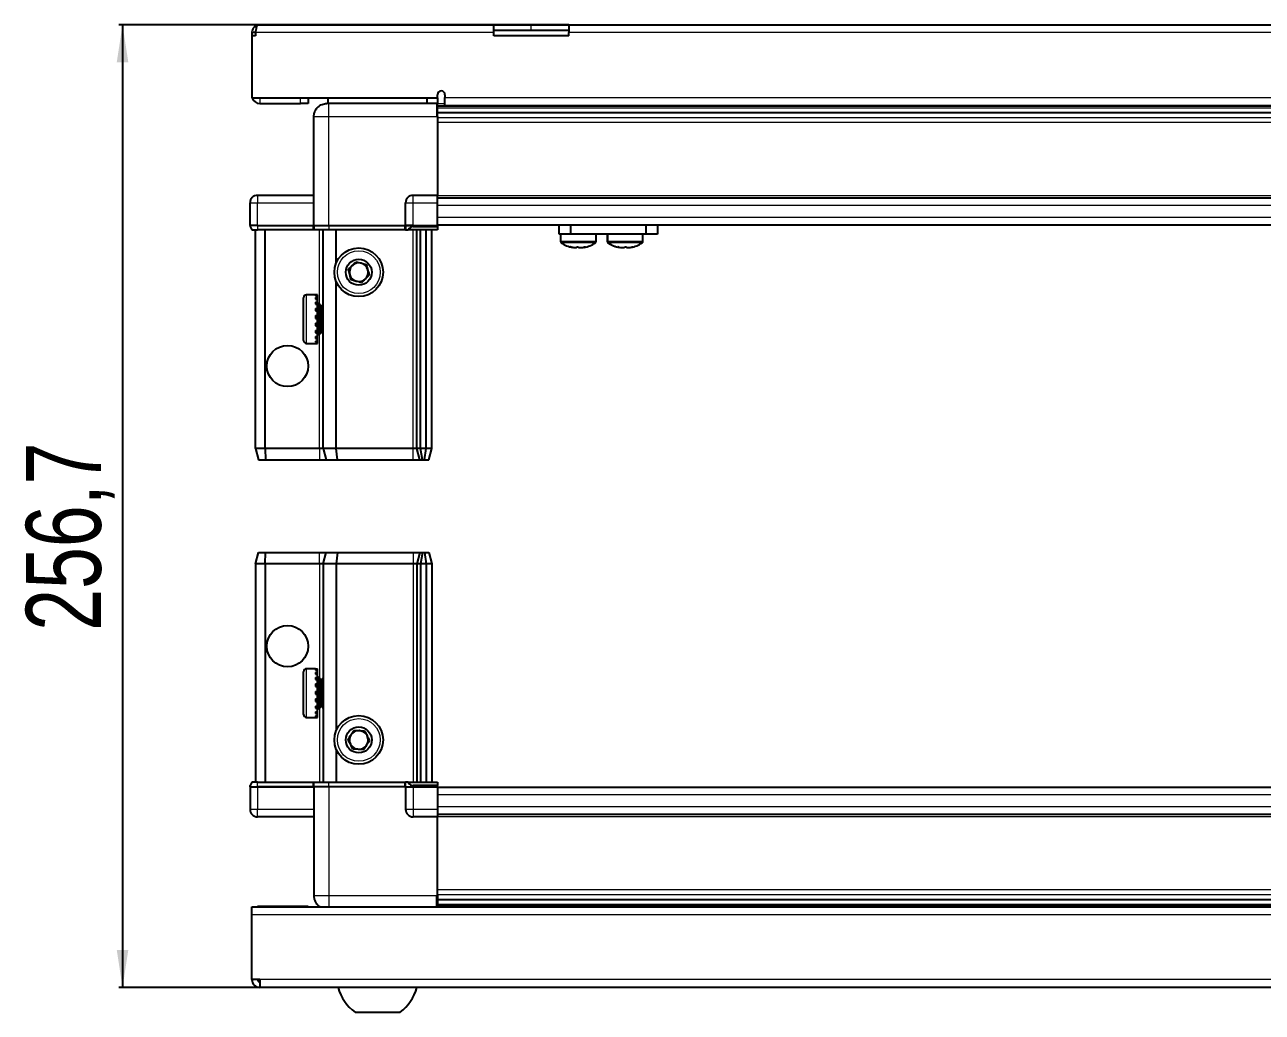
# Model space of a CAD drawing. Header units: millimetres. Extents: x 899 to 2758, y 934 to 1804.
# Drawn here: x 963.4 to 1293.4, y 933.8 to 1197.1 of the extents above; entities that cross this region are included whole.
import ezdxf

# ---------------------------------------------------------------- set-up
doc = ezdxf.new("R2010")
doc.units = ezdxf.units.MM
doc.layers.add('FORMAT', color=7, linetype='Continuous')
doc.styles.add('SLDTEXTSTYLE0', font='TXT', dxfattribs={"width": 0.75})
doc.dimstyles.new('SLDDIMSTYLE0', dxfattribs={"dimtxt": 20, "dimasz": 10, "dimexe": 0, "dimexo": 0.0625, "dimgap": 5, "dimtad": 2, "dimdec": 1, "dimrnd": 1e-09, "dimzin": 12, "dimdsep": 46, "dimtxsty": 'SLDTEXTSTYLE0', "dimsah": 1, "dimcen": 0.09, "dimadec": 0, "dimazin": 3, "dimtfac": 1, "dimtofl": 0, "dimtmove": 0, "dimatfit": 3, "dimfxl": 0, "dimfrac": 2, "dimtolj": 1, "dimtzin": 12, "dimarcsym": 0})

# ---------------------------------------------------------------- blocks, each defined once
blk = doc.blocks.new('_D_8')
at = {"layer": 'FORMAT'}
for p, q in [((1108.46, 1197.15), (988.47, 1197.15)), ((989.47, 1197.15), (989.47, 940.45)), ((1026.06, 940.45), (988.47, 940.45))]:
    blk.add_line(p, q, dxfattribs=at)
for points in [[(989.47, 1197.15), (987.93, 1187.15), (991.01, 1187.15)], [(989.47, 940.45), (991.01, 950.45), (987.93, 950.45)]]:
    blk.add_solid(points, dxfattribs=at)
at = {"layer": 'FORMAT', "insert": (963.69, 1035.55), "char_height": 20, "attachment_point": 1, "rotation": 90, "style": 'SLDTEXTSTYLE0'}
blk.add_mtext('256,7', dxfattribs=at)

msp = doc.modelspace()

# ---------------------------------------------------------------- linework, layer by layer
at = {"color": 7, "linetype": 'Continuous', "lineweight": 25}
for p, q in [((1024.97, 1195.05), (1023.97, 1195.05)), ((1023.97, 1195.05), (1023.97, 1194.15)), ((1024.97, 1195.05), (1024.97, 1194.15)), ((1025.57, 1197.15), (1088.47, 1197.15)), ((1088.47, 1195.05), (1088.47, 1197.15)), ((1088.47, 1197.15), (1098.47, 1197.15)), ((1098.47, 1195.65), (1088.47, 1195.65)), ((1088.47, 1194.15), (1088.47, 1195.05)), ((1098.47, 1197.15), (1108.47, 1197.15)), ((1108.47, 1195.65), (1098.47, 1195.65)), ((1108.47, 1197.15), (1538.47, 1197.15)), ((1108.47, 1197.15), (1108.47, 1195.05)), ((1108.47, 1194.15), (1108.47, 1195.05)), ((1024.97, 1194.15), (1023.97, 1194.15)), ((1023.97, 1194.15), (1023.97, 1177.65)), ((1108.47, 1194.15), (1088.47, 1194.15)), ((1073.47, 1177.65), (1073.47, 1178.5)), ((1075.47, 1178.5), (1075.47, 1177.75)), ((1023.97, 1177.65), (1073.47, 1177.65)), ((1026.07, 1176.15), (1036.97, 1176.15)), ((1038.97, 1176.15), (1036.97, 1176.15)), ((1038.97, 1177.65), (1038.97, 1176.15)), ((1044.22, 1177.65), (1044.22, 1176.15)), ((1073.47, 1176.15), (1044.47, 1176.15)), ((1070.72, 1176.15), (1070.72, 1177.65)), ((1073.32, 1176.15), (1073.32, 1172.65)), ((1073.47, 1177.65), (1073.47, 1176.15)), ((1073.47, 1175.5), (1097.35, 1175.5)), ((1075.47, 1175.65), (1075.47, 1177.75)), ((1075.47, 1175.65), (1571.47, 1175.65)), ((1091.97, 1175.65), (1091.97, 1175.5)), ((1092.13, 1175.65), (1092.13, 1175.5)), ((1092.34, 1175.65), (1092.34, 1175.5)), ((1092.89, 1175.65), (1092.89, 1175.5)), ((1093.3, 1175.65), (1093.3, 1175.5)), ((1094.19, 1175.65), (1094.19, 1175.5)), ((1094.78, 1175.65), (1094.78, 1175.5)), ((1095.92, 1175.65), (1095.92, 1175.5)), ((1096.61, 1175.65), (1096.61, 1175.5)), ((1097.35, 1175.5), (1097.89, 1175.5)), ((1097.89, 1175.65), (1097.89, 1175.5)), ((1097.89, 1175.5), (1098.62, 1175.5)), ((1097.89, 1175.5), (1097.89, 1175.5)), ((1098.08, 1175.65), (1098.08, 1175.5)), ((1098.58, 1175.65), (1098.58, 1175.5)), ((1098.62, 1175.5), (1098.63, 1175.5)), ((1098.63, 1175.65), (1098.63, 1175.5)), ((1098.63, 1175.5), (1099.59, 1175.5)), ((1099.59, 1175.5), (1547.35, 1175.5)), ((1099.92, 1175.65), (1099.92, 1175.5)), ((1099.93, 1175.65), (1099.93, 1175.5)), ((1100.63, 1175.65), (1100.63, 1175.5)), ((1101.8, 1175.65), (1101.8, 1175.5)), ((1102.42, 1175.65), (1102.42, 1175.5)), ((1103.37, 1175.65), (1103.37, 1175.5)), ((1103.82, 1175.65), (1103.82, 1175.5)), ((1104.45, 1175.65), (1104.45, 1175.5)), ((1104.7, 1175.65), (1104.7, 1175.5)), ((1104.94, 1175.65), (1104.94, 1175.5)), ((1104.97, 1175.65), (1104.97, 1175.5)), ((1040.47, 1143.65), (1040.47, 1172.65)), ((1573.47, 1173.7), (1073.47, 1173.7)), ((1573.47, 1173.67), (1073.47, 1173.67)), ((1073.47, 1172.65), (1073.47, 1151.65)), ((1023.47, 1143.65), (1023.47, 1149.65)), ((1040.47, 1151.65), (1025.47, 1151.65)), ((1064.97, 1143.65), (1064.97, 1149.65)), ((1073.47, 1151.65), (1066.97, 1151.65)), ((1073.47, 1149.65), (1073.47, 1151.65)), ((1073.47, 1151), (1573.47, 1151)), ((1073.47, 1143.65), (1073.47, 1149.65)), ((1023.47, 1143.65), (1023.47, 1143.31)), ((1023.47, 1143.65), (1023.47, 1143.65)), ((1023.47, 1143.65), (1023.47, 1143.31)), ((1025.47, 1143.65), (1023.47, 1143.65)), ((1023.47, 1143.31), (1023.97, 1142.45)), ((1023.47, 1143.31), (1023.97, 1142.45)), ((1023.97, 1142.45), (1025.47, 1142.45)), ((1024.97, 1084.15), (1024.97, 1142.45)), ((1025.47, 1143.65), (1040.27, 1143.65)), ((1040.27, 1142.45), (1025.47, 1142.45)), ((1027.47, 1084.15), (1027.47, 1142.45)), ((1040.27, 1143.65), (1040.47, 1143.65)), ((1040.47, 1142.45), (1040.27, 1142.45)), ((1040.47, 1143.65), (1040.47, 1142.45)), ((1040.47, 1143.65), (1044.47, 1143.65)), ((1044.47, 1142.45), (1040.47, 1142.45)), ((1042.97, 1084.15), (1042.97, 1142.45)), ((1044.47, 1143.65), (1064.77, 1143.65)), ((1064.77, 1142.45), (1044.47, 1142.45)), ((1046.47, 1133.65), (1046.47, 1142.45)), ((1064.77, 1143.65), (1064.97, 1143.65)), ((1064.97, 1142.45), (1064.77, 1142.45)), ((1064.97, 1143.65), (1064.97, 1142.45)), ((1066.97, 1143.65), (1064.97, 1143.65)), ((1064.97, 1143.65), (1066.97, 1143.65)), ((1064.97, 1142.45), (1065.65, 1142.45)), ((1073.47, 1142.45), (1065.65, 1142.45)), ((1066.97, 1143.65), (1073.47, 1143.65)), ((1066.97, 1143.31), (1073.47, 1143.31)), ((1067.97, 1084.15), (1067.97, 1142.45)), ((1068.97, 1084.15), (1068.97, 1142.45)), ((1070.47, 1084.15), (1070.47, 1142.45)), ((1071.97, 1084.15), (1071.97, 1142.45)), ((1073.47, 1143.8), (1573.47, 1143.8)), ((1073.47, 1143.65), (1073.47, 1143.31)), ((1073.47, 1143.31), (1073.47, 1142.45)), ((1105.92, 1141.3), (1105.92, 1143.8)), ((1108.92, 1143.8), (1108.92, 1141.3)), ((1129.12, 1141.3), (1129.12, 1143.8)), ((1132.12, 1143.8), (1132.12, 1141.3)), ((1108.92, 1141.3), (1105.92, 1141.3)), ((1106.27, 1141.3), (1106.27, 1139.39)), ((1129.12, 1141.3), (1108.92, 1141.3)), ((1115.77, 1139.39), (1115.77, 1141.3)), ((1118.72, 1141.3), (1118.72, 1139.39)), ((1118.77, 1141.3), (1118.77, 1139.39)), ((1128.27, 1139.39), (1128.27, 1141.3)), ((1132.12, 1141.3), (1129.12, 1141.3)), ((1046.47, 1084.15), (1046.47, 1128.65)), ((1037.77, 1112.95), (1037.77, 1124.35)), ((1041.47, 1125.15), (1038.57, 1125.15)), ((1040.97, 1125.05), (1041.47, 1125.05)), ((1040.97, 1125.05), (1040.97, 1124.89)), ((1040.97, 1124.89), (1041.47, 1124.89)), ((1040.97, 1124.4), (1041.47, 1124.4)), ((1040.97, 1124.4), (1040.97, 1124.02)), ((1040.97, 1124.02), (1041.47, 1124.02)), ((1040.97, 1123.18), (1041.47, 1123.18)), ((1040.97, 1123.18), (1040.97, 1122.62)), ((1040.97, 1122.62), (1041.47, 1122.62)), ((1041.47, 1125.05), (1041.47, 1125.15)), ((1041.47, 1124.89), (1041.47, 1125.05)), ((1041.47, 1124.4), (1041.47, 1124.89)), ((1041.47, 1124.02), (1041.47, 1124.4)), ((1041.47, 1123.18), (1041.47, 1124.02)), ((1041.47, 1122.62), (1041.47, 1123.18)), ((1041.57, 1123.05), (1041.47, 1123.05)), ((1041.47, 1121.52), (1041.47, 1122.62)), ((1041.57, 1121.53), (1041.57, 1123.05)), ((1042.45, 1121.96), (1041.97, 1122.65)), ((1041.97, 1114.65), (1041.97, 1122.65)), ((1042.94, 1122.65), (1042.45, 1121.96)), ((1042.97, 1122.65), (1042.94, 1122.65)), ((1042.94, 1114.65), (1042.94, 1122.65)), ((1040.97, 1121.52), (1041.47, 1121.52)), ((1040.97, 1121.52), (1040.97, 1120.84)), ((1040.97, 1120.84), (1041.47, 1120.84)), ((1040.97, 1119.58), (1041.47, 1119.58)), ((1040.97, 1119.58), (1040.97, 1118.84)), ((1040.97, 1119.28), (1041.47, 1119.28)), ((1040.97, 1118.84), (1041.47, 1118.84)), ((1041.47, 1120.84), (1041.47, 1121.52)), ((1041.47, 1119.58), (1041.47, 1120.84)), ((1041.47, 1119.28), (1041.47, 1119.58)), ((1041.47, 1117.55), (1041.47, 1118.84)), ((1041.57, 1114.25), (1041.57, 1121.53)), ((1042.45, 1115.34), (1042.45, 1121.96)), ((1040.97, 1117.55), (1041.47, 1117.55)), ((1040.97, 1117.55), (1040.97, 1116.83)), ((1040.97, 1117.41), (1041.47, 1117.41)), ((1040.97, 1116.83), (1041.47, 1116.83)), ((1040.97, 1115.62), (1041.47, 1115.62)), ((1040.97, 1115.62), (1040.97, 1114.99)), ((1041.47, 1116.83), (1041.47, 1117.41)), ((1041.47, 1115.62), (1041.47, 1116.83)), ((1041.47, 1114.99), (1041.47, 1115.62)), ((1040.97, 1114.99), (1041.47, 1114.99)), ((1040.97, 1113.99), (1041.47, 1113.99)), ((1040.97, 1113.99), (1040.97, 1113.51)), ((1040.97, 1113.51), (1041.47, 1113.51)), ((1040.97, 1112.82), (1041.47, 1112.82)), ((1040.97, 1112.82), (1040.97, 1112.53)), ((1040.97, 1112.53), (1041.47, 1112.53)), ((1041.47, 1113.99), (1041.47, 1114.99)), ((1041.47, 1114.25), (1041.57, 1114.25)), ((1041.47, 1113.51), (1041.47, 1113.99)), ((1041.47, 1112.82), (1041.47, 1113.51)), ((1041.47, 1112.53), (1041.47, 1112.82)), ((1041.47, 1112.21), (1041.47, 1112.53)), ((1041.97, 1114.65), (1042.45, 1115.34)), ((1042.45, 1115.34), (1042.94, 1114.65)), ((1042.94, 1114.65), (1042.97, 1114.65)), ((1038.57, 1112.15), (1041.47, 1112.15)), ((1040.97, 1112.21), (1041.47, 1112.21)), ((1040.97, 1112.21), (1040.97, 1112.15)), ((1040.97, 1112.15), (1041.47, 1112.15)), ((1041.47, 1112.15), (1041.47, 1112.21)), ((1041.47, 1112.15), (1041.47, 1112.15)), ((1027.47, 1084.15), (1024.97, 1084.15)), ((1024.97, 1084.15), (1025.77, 1081.15)), ((1041.97, 1084.15), (1027.47, 1084.15)), ((1027.47, 1084.15), (1027.63, 1081.15)), ((1042.97, 1084.15), (1041.97, 1084.15)), ((1046.47, 1084.15), (1042.97, 1084.15)), ((1042.97, 1084.15), (1043.77, 1081.15)), ((1066.97, 1084.15), (1046.47, 1084.15)), ((1046.8, 1081.15), (1046.47, 1084.15)), ((1067.97, 1084.15), (1066.97, 1084.15)), ((1068.97, 1084.15), (1067.97, 1084.15)), ((1068.77, 1081.15), (1067.97, 1084.15)), ((1070.47, 1084.15), (1068.97, 1084.15)), ((1069.51, 1081.15), (1068.97, 1084.15)), ((1070.02, 1081.15), (1070.47, 1084.15)), ((1071.97, 1084.15), (1070.47, 1084.15)), ((1071.17, 1081.15), (1071.97, 1084.15)), ((1025.77, 1081.15), (1027.63, 1081.15)), ((1027.63, 1081.15), (1041.97, 1081.15)), ((1041.97, 1081.15), (1043.77, 1081.15)), ((1043.77, 1081.15), (1046.8, 1081.15)), ((1046.8, 1081.15), (1066.97, 1081.15)), ((1066.97, 1081.15), (1068.77, 1081.15)), ((1068.77, 1081.15), (1069.51, 1081.15)), ((1069.51, 1081.15), (1070.02, 1081.15)), ((1070.02, 1081.15), (1071.17, 1081.15)), ((1024.97, 1053.45), (1025.77, 1056.45)), ((1025.77, 1056.45), (1027.63, 1056.45)), ((1027.47, 1053.45), (1027.63, 1056.45)), ((1027.63, 1056.45), (1041.97, 1056.45)), ((1041.97, 1056.45), (1043.77, 1056.45)), ((1042.97, 1053.45), (1043.77, 1056.45)), ((1043.77, 1056.45), (1046.8, 1056.45)), ((1046.8, 1056.45), (1046.47, 1053.45)), ((1046.8, 1056.45), (1066.97, 1056.45)), ((1066.97, 1056.45), (1068.77, 1056.45)), ((1068.77, 1056.45), (1067.97, 1053.45)), ((1068.77, 1056.45), (1069.51, 1056.45)), ((1069.51, 1056.45), (1068.97, 1053.45)), ((1069.51, 1056.45), (1070.02, 1056.45)), ((1070.02, 1056.45), (1071.17, 1056.45)), ((1070.02, 1056.45), (1070.47, 1053.45)), ((1071.17, 1056.45), (1071.97, 1053.45)), ((1027.47, 1053.45), (1024.97, 1053.45)), ((1024.97, 1053.45), (1024.97, 995.15)), ((1041.97, 1053.45), (1027.47, 1053.45)), ((1027.47, 1053.45), (1027.47, 995.15)), ((1042.97, 1053.45), (1041.97, 1053.45)), ((1046.47, 1053.45), (1042.97, 1053.45)), ((1042.97, 1053.45), (1042.97, 995.15)), ((1066.97, 1053.45), (1046.47, 1053.45)), ((1046.47, 1053.45), (1046.47, 1008.95)), ((1067.97, 1053.45), (1066.97, 1053.45)), ((1067.97, 1053.45), (1067.97, 995.15)), ((1068.97, 1053.45), (1067.97, 1053.45)), ((1070.47, 1053.45), (1068.97, 1053.45)), ((1068.97, 1053.45), (1068.97, 995.15)), ((1071.97, 1053.45), (1070.47, 1053.45)), ((1070.47, 1053.45), (1070.47, 995.15)), ((1071.97, 1053.45), (1071.97, 995.15)), ((1037.77, 1013.25), (1037.77, 1024.65)), ((1040.97, 1025.45), (1038.57, 1025.45)), ((1040.97, 1025.45), (1040.97, 1025.44)), ((1040.97, 1025.44), (1041.47, 1025.44)), ((1040.97, 1025.25), (1041.47, 1025.25)), ((1040.97, 1025.25), (1040.97, 1025.03)), ((1040.97, 1025.03), (1041.47, 1025.03)), ((1040.97, 1024.46), (1041.47, 1024.46)), ((1040.97, 1024.46), (1040.97, 1024.03)), ((1040.97, 1024.03), (1041.47, 1024.03)), ((1041.47, 1025.25), (1041.47, 1025.44)), ((1041.47, 1025.03), (1041.47, 1025.25)), ((1041.47, 1024.46), (1041.47, 1025.03)), ((1041.47, 1024.03), (1041.47, 1024.46)), ((1041.47, 1023.12), (1041.47, 1024.03)), ((1041.57, 1023.35), (1041.47, 1023.35)), ((1041.57, 1014.55), (1041.57, 1023.35)), ((1040.97, 1023.12), (1041.47, 1023.12)), ((1040.97, 1023.12), (1040.97, 1022.53)), ((1040.97, 1022.53), (1041.47, 1022.53)), ((1040.97, 1021.38), (1041.47, 1021.38)), ((1040.97, 1021.38), (1040.97, 1020.68)), ((1040.97, 1020.68), (1041.47, 1020.68)), ((1041.47, 1022.53), (1041.47, 1023.12)), ((1041.47, 1021.38), (1041.47, 1022.53)), ((1041.47, 1020.68), (1041.47, 1021.38)), ((1041.47, 1019.4), (1041.47, 1020.68)), ((1042.45, 1022.26), (1041.97, 1022.95)), ((1041.97, 1014.95), (1041.97, 1022.95)), ((1042.94, 1022.95), (1042.45, 1022.26)), ((1042.45, 1015.64), (1042.45, 1022.26)), ((1042.97, 1022.95), (1042.94, 1022.95)), ((1042.94, 1014.95), (1042.94, 1022.95)), ((1040.97, 1019.4), (1041.47, 1019.4)), ((1040.97, 1019.4), (1040.97, 1018.66)), ((1040.97, 1019.25), (1041.47, 1019.25)), ((1040.97, 1018.75), (1041.47, 1018.75)), ((1040.97, 1018.66), (1041.47, 1018.66)), ((1040.97, 1017.37), (1041.47, 1017.37)), ((1040.97, 1017.37), (1040.97, 1016.67)), ((1040.97, 1016.67), (1041.47, 1016.67)), ((1041.47, 1019.25), (1041.47, 1019.4)), ((1041.47, 1018.66), (1041.47, 1018.75)), ((1041.47, 1017.37), (1041.47, 1018.66)), ((1041.47, 1016.67), (1041.47, 1017.37)), ((1041.47, 1015.5), (1041.47, 1016.67)), ((1040.97, 1015.5), (1041.47, 1015.5)), ((1040.97, 1015.5), (1040.97, 1014.9)), ((1040.97, 1014.9), (1041.47, 1014.9)), ((1040.97, 1013.97), (1041.47, 1013.97)), ((1040.97, 1013.97), (1040.97, 1013.52)), ((1040.97, 1013.52), (1041.47, 1013.52)), ((1041.47, 1014.9), (1041.47, 1015.5)), ((1041.47, 1013.97), (1041.47, 1014.9)), ((1041.47, 1014.55), (1041.57, 1014.55)), ((1041.47, 1013.52), (1041.47, 1013.97)), ((1041.47, 1012.92), (1041.47, 1013.52)), ((1041.97, 1014.95), (1042.45, 1015.64)), ((1042.45, 1015.64), (1042.94, 1014.95)), ((1042.94, 1014.95), (1042.97, 1014.95)), ((1038.57, 1012.45), (1040.97, 1012.45)), ((1040.97, 1012.92), (1041.47, 1012.92)), ((1040.97, 1012.92), (1040.97, 1012.68)), ((1040.97, 1012.68), (1041.47, 1012.68)), ((1040.97, 1012.46), (1041.47, 1012.46)), ((1040.97, 1012.46), (1040.97, 1012.45)), ((1040.97, 1012.45), (1041.47, 1012.45)), ((1041.47, 1012.68), (1041.47, 1012.92)), ((1041.47, 1012.46), (1041.47, 1012.68)), ((1041.47, 1012.45), (1041.47, 1012.46)), ((1046.47, 1003.95), (1046.47, 995.15)), ((1023.97, 995.15), (1023.47, 994.28)), ((1023.47, 993.95), (1023.47, 994.28)), ((1023.47, 993.95), (1025.47, 993.95)), ((1023.47, 993.95), (1023.47, 987.95)), ((1025.47, 995.15), (1023.97, 995.15)), ((1025.47, 995.15), (1040.27, 995.15)), ((1040.27, 993.95), (1025.47, 993.95)), ((1025.47, 993.95), (1040.27, 993.95)), ((1040.27, 995.15), (1040.47, 995.15)), ((1040.47, 993.95), (1040.27, 993.95)), ((1040.47, 993.95), (1040.47, 995.15)), ((1040.47, 995.15), (1044.47, 995.15)), ((1044.47, 993.95), (1040.47, 993.95)), ((1040.47, 993.95), (1040.47, 964.95)), ((1044.47, 995.15), (1064.77, 995.15)), ((1064.77, 993.95), (1044.47, 993.95)), ((1064.77, 995.15), (1064.97, 995.15)), ((1064.97, 993.95), (1064.77, 993.95)), ((1064.97, 993.95), (1064.97, 995.15)), ((1065.65, 995.15), (1064.97, 995.15)), ((1064.97, 993.95), (1066.97, 993.95)), ((1064.97, 993.95), (1064.97, 987.95)), ((1065.65, 995.15), (1073.47, 995.15)), ((1073.47, 994.28), (1066.97, 994.28)), ((1073.47, 993.95), (1066.97, 993.95)), ((1066.97, 993.95), (1073.47, 993.95)), ((1073.47, 995.15), (1073.47, 994.28)), ((1073.47, 994.28), (1073.47, 994.28)), ((1073.47, 993.95), (1073.47, 994.28)), ((1073.47, 993.95), (1073.47, 993.95)), ((1073.47, 993.95), (1073.47, 987.95)), ((1573.47, 993.8), (1073.47, 993.8)), ((1073.47, 987.95), (1073.47, 985.95)), ((1040.47, 985.95), (1025.47, 985.95)), ((1073.47, 985.95), (1066.97, 985.95)), ((1573.47, 986.6), (1073.47, 986.6)), ((1073.47, 964.95), (1073.47, 985.95)), ((1073.32, 961.95), (1073.32, 964.95)), ((1073.47, 963.92), (1573.47, 963.92)), ((1073.47, 963.89), (1573.47, 963.89)), ((1023.97, 961.95), (1622.97, 961.95)), ((1023.97, 959.85), (1023.97, 961.95)), ((1038.97, 962.05), (1026.07, 962.05)), ((1038.97, 962.05), (1038.97, 961.95)), ((1097.35, 962.1), (1073.47, 962.1)), ((1091.97, 961.95), (1091.97, 962.1)), ((1092.01, 961.95), (1092.01, 962.1)), ((1092.28, 961.95), (1092.28, 962.1)), ((1092.54, 961.95), (1092.54, 962.1)), ((1093.19, 961.95), (1093.19, 962.1)), ((1093.66, 961.95), (1093.66, 962.1)), ((1094.62, 961.95), (1094.62, 962.1)), ((1095.24, 961.95), (1095.24, 962.1)), ((1096.43, 961.95), (1096.43, 962.1)), ((1097.09, 961.95), (1097.09, 962.1)), ((1097.14, 961.95), (1097.14, 962.1)), ((1098.44, 962.1), (1097.35, 962.1)), ((1099.17, 962.1), (1098.44, 962.1)), ((1098.44, 961.95), (1098.44, 962.1)), ((1098.44, 962.1), (1098.44, 962.1)), ((1098.45, 961.95), (1098.45, 962.1)), ((1098.95, 961.95), (1098.95, 962.1)), ((1099.17, 961.95), (1099.17, 962.1)), ((1099.59, 962.1), (1099.17, 962.1)), ((1099.17, 962.1), (1099.17, 962.1)), ((1547.35, 962.1), (1099.59, 962.1)), ((1100.45, 961.95), (1100.45, 962.1)), ((1101.14, 961.95), (1101.14, 962.1)), ((1102.26, 961.95), (1102.26, 962.1)), ((1102.84, 961.95), (1102.84, 962.1)), ((1103.71, 961.95), (1103.71, 962.1)), ((1104.11, 961.95), (1104.11, 962.1)), ((1104.64, 961.95), (1104.64, 962.1)), ((1104.83, 961.95), (1104.83, 962.1)), ((1104.97, 961.95), (1104.97, 962.1)), ((1023.97, 942.55), (1023.97, 959.85)), ((1026.07, 942.55), (1023.97, 942.55)), ((1026.07, 942.55), (1026.07, 940.45)), ((1620.87, 940.45), (1026.07, 940.45)), ((1051.47, 933.85), (1063.47, 933.85))]:
    msp.add_line(p, q, dxfattribs=at)
at = {"color": 8, "linetype": 'Continuous', "lineweight": 18}
for p, q in [((1088.47, 1195.05), (1024.97, 1195.05)), ((1098.47, 1195.65), (1098.47, 1197.15)), ((1538.47, 1195.05), (1108.47, 1195.05)), ((1026.07, 1177.65), (1026.07, 1176.15)), ((1036.97, 1176.15), (1036.97, 1177.65)), ((1073.47, 1176.15), (1075.47, 1176.15)), ((1075.47, 1177.75), (1571.47, 1177.75)), ((1044.47, 1172.65), (1073.47, 1172.65)), ((1044.47, 1143.65), (1044.47, 1172.65)), ((1573.47, 1174.91), (1073.47, 1174.91)), ((1073.47, 1172.46), (1573.47, 1172.46)), ((1573.47, 1171.05), (1073.47, 1171.05)), ((1023.47, 1149.65), (1025.47, 1149.65)), ((1025.47, 1151.65), (1025.47, 1149.65)), ((1025.47, 1149.65), (1040.47, 1149.65)), ((1025.47, 1143.65), (1025.47, 1149.65)), ((1064.97, 1149.65), (1066.97, 1149.65)), ((1066.97, 1149.65), (1066.97, 1151.65)), ((1066.97, 1149.65), (1073.47, 1149.65)), ((1066.97, 1143.65), (1066.97, 1149.65)), ((1073.47, 1151.65), (1573.47, 1151.65)), ((1073.47, 1149), (1573.47, 1149)), ((1073.47, 1145.8), (1573.47, 1145.8)), ((1025.47, 1143.65), (1025.47, 1142.45)), ((1040.27, 1142.45), (1040.27, 1143.65)), ((1041.97, 1122.65), (1041.97, 1142.45)), ((1044.47, 1143.65), (1044.47, 1142.45)), ((1064.77, 1142.45), (1064.77, 1143.65)), ((1066.97, 1143.65), (1066.97, 1143.31)), ((1066.97, 1084.15), (1066.97, 1142.45)), ((1115.77, 1139.39), (1106.27, 1139.39)), ((1115.58, 1139.02), (1106.46, 1139.02)), ((1118.77, 1139.39), (1118.72, 1139.39)), ((1128.27, 1139.39), (1118.77, 1139.39)), ((1118.96, 1139.02), (1118.91, 1139.02)), ((1128.08, 1139.02), (1118.96, 1139.02)), ((1038.57, 1112.15), (1038.57, 1125.15)), ((1041.97, 1084.15), (1041.97, 1114.65)), ((1041.97, 1084.15), (1041.97, 1081.15)), ((1066.97, 1081.15), (1066.97, 1084.15)), ((1041.97, 1053.45), (1041.97, 1056.45)), ((1066.97, 1056.45), (1066.97, 1053.45)), ((1041.97, 1053.45), (1041.97, 1022.95)), ((1066.97, 1053.45), (1066.97, 995.15)), ((1038.57, 1012.45), (1038.57, 1025.45)), ((1041.97, 1014.95), (1041.97, 995.15)), ((1025.47, 993.95), (1025.47, 995.15)), ((1025.47, 993.95), (1025.47, 987.95)), ((1040.27, 993.95), (1040.27, 995.15)), ((1044.47, 993.95), (1044.47, 995.15)), ((1044.47, 993.95), (1044.47, 964.95)), ((1064.77, 993.95), (1064.77, 995.15)), ((1066.97, 993.95), (1066.97, 994.28)), ((1066.97, 993.95), (1066.97, 987.95)), ((1073.47, 993.95), (1073.47, 994.28)), ((1573.47, 991.8), (1073.47, 991.8)), ((1023.47, 987.95), (1025.47, 987.95)), ((1025.47, 987.95), (1040.47, 987.95)), ((1025.47, 985.95), (1025.47, 987.95)), ((1064.97, 987.95), (1066.97, 987.95)), ((1066.97, 987.95), (1073.47, 987.95)), ((1066.97, 987.95), (1066.97, 985.95)), ((1573.47, 988.6), (1073.47, 988.6)), ((1573.47, 985.95), (1073.47, 985.95)), ((1044.47, 964.95), (1073.47, 964.95)), ((1073.47, 966.54), (1573.47, 966.54)), ((1573.47, 965.13), (1073.47, 965.13)), ((1026.07, 961.95), (1026.07, 962.05)), ((1073.47, 962.68), (1573.47, 962.68)), ((1622.97, 959.85), (1023.97, 959.85)), ((1620.87, 942.55), (1026.07, 942.55))]:
    msp.add_line(p, q, dxfattribs=at)
at = {"color": 7, "linetype": 'Continuous', "lineweight": 25, "flags": 128}
msp.add_lwpolyline([(1026.07, 962.05), (1025.66, 962.01), (1025.43, 961.95)], dxfattribs=at)
at = {"color": 7, "linetype": 'Continuous', "lineweight": 25}
for centre, radius in [((1052.47, 1131.15), 6.5), ((1052.47, 1131.15), 3.46), ((1033.47, 1106.15), 5.5), ((1033.47, 1031.45), 5.5), ((1052.47, 1006.45), 6.5), ((1052.47, 1006.45), 3.46)]:
    msp.add_circle(centre, radius, dxfattribs=at)
at = {"color": 8, "linetype": 'Continuous', "lineweight": 18}
for centre in [(1052.47, 1131.15), (1052.47, 1006.45)]:
    msp.add_circle(centre, 5.7, dxfattribs=at)
at = {"color": 7, "linetype": 'Continuous', "lineweight": 25}
for centre, radius, start, end in [((1074.47, 1178.5), 1, 0, 180), ((1026.07, 1178.25), 2.1, 196.6015, 270), ((1025.47, 1149.65), 2, 90, 180), ((1066.97, 1149.65), 2, 90, 180), ((1106.72, 1139.39), 0.45, 180, 235.2821), ((1111.02, 1145.6), 8, 235.2821, 258.9392), ((1111.02, 1145.6), 8, 281.0076, 304.7179), ((1115.32, 1139.39), 0.45, 304.7179, 0), ((1119.17, 1139.39), 0.45, 180, 235.2821), ((1119.22, 1139.39), 0.45, 180, 235.2821), ((1123.47, 1145.6), 8, 235.2821, 256.5411), ((1123.52, 1145.6), 8, 235.2821, 259.0625), ((1123.52, 1145.6), 8, 280.8753, 304.7179), ((1127.82, 1139.39), 0.45, 304.7179, 0), ((1052.47, 1131.15), 2.5, 134.9221, 194.9221), ((1052.47, 1131.15), 2.5, 74.9221, 134.9221), ((1052.47, 1131.15), 2.5, 14.9221, 74.9221), ((1052.47, 1131.15), 2.5, 194.9221, 254.9221), ((1052.47, 1131.15), 2.5, 254.9221, 314.9221), ((1052.47, 1131.15), 2.5, 314.9221, 14.9221), ((1038.57, 1124.35), 0.8, 90, 180), ((1041.97, 1123.05), 0.4, 180, 270), ((1038.57, 1112.95), 0.8, 180, 270), ((1041.97, 1114.25), 0.4, 90, 180), ((1038.57, 1024.65), 0.8, 90, 180), ((1041.97, 1023.35), 0.4, 180, 270), ((1038.57, 1013.25), 0.8, 180, 270), ((1041.97, 1014.55), 0.4, 90, 180), ((1052.47, 1006.45), 2.5, 147.376, 207.376), ((1052.47, 1006.45), 2.5, 87.376, 147.376), ((1052.47, 1006.45), 2.5, 27.376, 87.376), ((1052.47, 1006.45), 2.5, 327.376, 27.376), ((1052.47, 1006.45), 2.5, 207.376, 267.376), ((1052.47, 1006.45), 2.5, 267.376, 327.376), ((1025.47, 987.95), 2, 180, 270), ((1066.97, 987.95), 2, 180, 270), ((1026.07, 942.55), 2.1, 180, 270), ((1026.07, 942.55), 0.6, 180, 270), ((1058.5, 943.47), 11.91, 194.7004, 233.8734), ((1056.45, 943.47), 11.91, 306.1266, 345.2996)]:
    msp.add_arc(centre, radius, start, end, dxfattribs=at)
for centre, start_param, end_param in [((1066.97, 1139.85), 0, 0.722734), ((1066.97, 997.74), 2.418858, 3.141593)]:
    msp.add_ellipse(centre, major_axis=(0, 3.46), ratio=0.57735, start_param=start_param, end_param=end_param, dxfattribs=at)
for points, knots in [([(1025.6, 1197.06), (1025.51, 1197.05), (1025.18, 1197), (1024.68, 1196.67), (1024.22, 1196.12), (1024, 1195.54), (1023.98, 1195.17), (1023.97, 1195.05)], [0, 0, 0, 0, 0.097967, 0.353745, 0.609519, 0.865294, 1, 1, 1, 1]), ([(1024.97, 1195.05), (1025.02, 1195.3), (1025.11, 1195.79), (1025.24, 1196.43), (1025.37, 1196.9), (1025.48, 1197.12), (1025.55, 1197.14), (1025.57, 1197.15)], [0, 0, 0, 0, 0.230255, 0.448522, 0.666786, 0.88505, 1, 1, 1, 1]), ([(1040.47, 1172.65), (1040.52, 1173.09), (1040.59, 1173.76), (1041.03, 1174.58), (1041.48, 1175.14), (1042.04, 1175.59), (1042.85, 1176.03), (1043.53, 1176.1), (1043.97, 1176.15)], [0, 0, 0, 0, 0.239457, 0.368361, 0.5, 0.631639, 0.760543, 1, 1, 1, 1]), ([(1044.47, 1176.15), (1044.41, 1176.15), (1044.27, 1176.15), (1044.11, 1176.15), (1043.99, 1176.15), (1043.98, 1176.15), (1043.97, 1176.15)], [0, 0, 0, 0, 0.249394, 0.500333, 0.750167, 1, 1, 1, 1]), ([(1073.47, 1172.65), (1073.47, 1173.04), (1073.47, 1173.83), (1073.47, 1174.87), (1073.47, 1175.67), (1073.47, 1176.09), (1073.47, 1176.13), (1073.47, 1176.15)], [0, 0, 0, 0, 0.214694, 0.429388, 0.644082, 0.858775, 1, 1, 1, 1]), ([(1109.52, 1137.74), (1109.52, 1137.74), (1109.52, 1137.74), (1109.38, 1137.77), (1109.2, 1137.82), (1109.06, 1137.87), (1108.98, 1137.91), (1108.97, 1137.92), (1108.97, 1137.92), (1108.98, 1137.92), (1109, 1137.92), (1109.07, 1137.9), (1109.37, 1137.83), (1109.75, 1137.76), (1110.16, 1137.73), (1110.43, 1137.76), (1110.59, 1137.82), (1110.69, 1137.89), (1110.76, 1137.91), (1110.79, 1137.92), (1110.81, 1137.92), (1110.83, 1137.92), (1110.87, 1137.91), (1110.97, 1137.88), (1111.13, 1137.81), (1111.35, 1137.75), (1111.65, 1137.73), (1111.99, 1137.75), (1112.3, 1137.8), (1112.54, 1137.85), (1112.66, 1137.88), (1112.74, 1137.9), (1112.79, 1137.91), (1112.83, 1137.92), (1112.85, 1137.92), (1112.85, 1137.92), (1112.85, 1137.92)], [0, 0, 0, 0, 0.026098, 0.079837, 0.137205, 0.178357, 0.199039, 0.20334, 0.207689, 0.210723, 0.214544, 0.22148, 0.248602, 0.355777, 0.404897, 0.454423, 0.54605, 0.591404, 0.597119, 0.601325, 0.604382, 0.607444, 0.611991, 0.624229, 0.678519, 0.75975, 0.804305, 0.849026, 0.923625, 0.95136, 0.968708, 0.979996, 0.991142, 0.995473, 0.998845, 1, 1, 1, 1]), ([(1112.85, 1137.92), (1112.86, 1137.92), (1112.87, 1137.92), (1112.87, 1137.91), (1112.82, 1137.88), (1112.68, 1137.81), (1112.55, 1137.76), (1112.49, 1137.73), (1112.53, 1137.74), (1112.55, 1137.74)], [0, 0, 0, 0, 0.0151829, 0.0365363, 0.0956997, 0.3601423, 0.6752387, 0.8745348, 1, 1, 1, 1]), ([(1122.01, 1137.74), (1122.01, 1137.74), (1122.03, 1137.74), (1121.89, 1137.78), (1121.73, 1137.85), (1121.61, 1137.9), (1121.61, 1137.92), (1121.61, 1137.92), (1121.63, 1137.92), (1121.65, 1137.91), (1121.74, 1137.9), (1122.08, 1137.82), (1122.51, 1137.74), (1122.94, 1137.73), (1123.16, 1137.77), (1123.33, 1137.82), (1123.45, 1137.87), (1123.53, 1137.91), (1123.58, 1137.92), (1123.6, 1137.92), (1123.63, 1137.92), (1123.65, 1137.92), (1123.71, 1137.9), (1123.84, 1137.83), (1123.99, 1137.76), (1124.3, 1137.73), (1124.69, 1137.76), (1125.07, 1137.82), (1125.37, 1137.89), (1125.48, 1137.91), (1125.5, 1137.92), (1125.51, 1137.92), (1125.52, 1137.92), (1125.52, 1137.91), (1125.46, 1137.88), (1125.28, 1137.81), (1125.08, 1137.75), (1125.04, 1137.74), (1125.03, 1137.74)], [0, 0, 0, 0, 0.0283629, 0.0806823, 0.1383562, 0.1672924, 0.1709175, 0.1737955, 0.1766977, 0.1800498, 0.1863992, 0.2130773, 0.319019, 0.3539804, 0.3992833, 0.4476446, 0.4823368, 0.4997721, 0.5033973, 0.5070643, 0.5096216, 0.5128427, 0.5186896, 0.5415539, 0.6319042, 0.6733129, 0.7150637, 0.7923067, 0.8305407, 0.8353583, 0.8389044, 0.8414812, 0.8440625, 0.8478955, 0.8582124, 0.9039802, 0.9724588, 1, 1, 1, 1]), ([(1049.68, 1131.9), (1050.05, 1132.26), (1050.73, 1132.94), (1051.41, 1133.62), (1051.73, 1133.94)], [0, 0, 0, 0, 0.5346859, 1, 1, 1, 1]), ([(1051.73, 1133.94), (1052.23, 1133.8), (1053.16, 1133.55), (1054.08, 1133.3), (1054.51, 1133.18)], [0, 0, 0, 0, 0.534686, 1, 1, 1, 1]), ([(1054.51, 1133.18), (1054.55, 1133.06), (1054.7, 1132.48), (1054.96, 1131.52), (1055.17, 1130.73), (1055.26, 1130.39)], [0, 0, 0, 0, 0.133125, 0.637099, 1, 1, 1, 1]), ([(1050.43, 1129.11), (1050.34, 1129.44), (1050.13, 1130.24), (1049.87, 1131.2), (1049.72, 1131.78), (1049.68, 1131.9)], [0, 0, 0, 0, 0.362901, 0.866875, 1, 1, 1, 1]), ([(1053.21, 1128.36), (1052.72, 1128.49), (1051.78, 1128.74), (1050.86, 1128.99), (1050.43, 1129.11)], [0, 0, 0, 0, 0.534686, 1, 1, 1, 1]), ([(1055.26, 1130.39), (1054.89, 1130.03), (1054.21, 1129.35), (1053.53, 1128.67), (1053.21, 1128.36)], [0, 0, 0, 0, 0.534686, 1, 1, 1, 1]), ([(1049.59, 1006.58), (1049.86, 1007.01), (1050.39, 1007.82), (1050.9, 1008.63), (1051.14, 1009.01)], [0, 0, 0, 0, 0.5346859, 1, 1, 1, 1]), ([(1051.14, 1009.01), (1051.66, 1008.99), (1052.62, 1008.94), (1053.58, 1008.9), (1054.03, 1008.88)], [0, 0, 0, 0, 0.534686, 1, 1, 1, 1]), ([(1054.03, 1008.88), (1054.19, 1008.57), (1054.56, 1007.84), (1055.02, 1006.96), (1055.3, 1006.42), (1055.35, 1006.31)], [0, 0, 0, 0, 0.362901, 0.866875, 1, 1, 1, 1]), ([(1050.91, 1004.01), (1050.86, 1004.13), (1050.58, 1004.66), (1050.12, 1005.54), (1049.75, 1006.27), (1049.59, 1006.58)], [0, 0, 0, 0, 0.133125, 0.637099, 1, 1, 1, 1]), ([(1053.8, 1003.88), (1053.28, 1003.91), (1052.32, 1003.95), (1051.36, 1003.99), (1050.91, 1004.01)], [0, 0, 0, 0, 0.534686, 1, 1, 1, 1]), ([(1055.35, 1006.31), (1055.08, 1005.88), (1054.56, 1005.07), (1054.04, 1004.26), (1053.8, 1003.88)], [0, 0, 0, 0, 0.534686, 1, 1, 1, 1]), ([(1040.47, 964.95), (1040.52, 964.51), (1040.59, 963.83), (1041.02, 963.01), (1041.48, 962.46), (1041.88, 962.1), (1042.15, 961.97), (1042.19, 961.95)], [0, 0, 0, 0, 0.363018, 0.558438, 0.758004, 0.95757, 1, 1, 1, 1]), ([(1073.47, 964.95), (1073.47, 964.55), (1073.47, 963.76), (1073.47, 962.74), (1073.47, 962.11), (1073.47, 961.96), (1073.47, 961.95)], [0, 0, 0, 0, 0.32552, 0.65104, 0.97656, 1, 1, 1, 1])]:
    msp.add_open_spline(points, degree=3, knots=knots, dxfattribs=at)
at = {"color": 8, "linetype": 'Continuous', "lineweight": 18}
for points, knots in [([(1044.47, 1172.65), (1044.47, 1173.09), (1044.47, 1173.76), (1044.47, 1174.58), (1044.47, 1175.14), (1044.47, 1175.59), (1044.47, 1176.03), (1044.47, 1176.1), (1044.47, 1176.15)], [0, 0, 0, 0, 0.239457, 0.368361, 0.5, 0.631639, 0.760543, 1, 1, 1, 1]), ([(1044.47, 964.95), (1044.47, 964.51), (1044.47, 963.83), (1044.47, 963.01), (1044.47, 962.46), (1044.47, 962.1), (1044.47, 961.97), (1044.47, 961.95)], [0, 0, 0, 0, 0.3630185, 0.5584377, 0.7580039, 0.9575702, 1, 1, 1, 1])]:
    msp.add_open_spline(points, degree=3, knots=knots, dxfattribs=at)
for points in [[(1040.47, 1172.65), (1040.53, 1172.65), (1040.65, 1172.65), (1041.58, 1172.65), (1042.9, 1172.65), (1043.95, 1172.65), (1044.47, 1172.65)], [(1040.47, 964.95), (1040.53, 964.95), (1040.65, 964.95), (1041.58, 964.95), (1042.9, 964.95), (1043.95, 964.95), (1044.47, 964.95)]]:
    msp.add_open_spline(points, degree=3, dxfattribs=at)

# ---------------------------------------------------------------- dimensions: what is measured, and where the dimension line sits
at = {"layer": 'FORMAT'}
dim = msp.add_linear_dim(base=(989.47, 940.45), p1=(1108.47, 1197.15), p2=(1026.07, 940.45), angle=90, dimstyle='SLDDIMSTYLE0', dxfattribs=at)
dim.commit()
dim.dimension.update_dxf_attribs({"geometry": '_D_8', "text_midpoint": (989.47, 1068.8), "dimtype": 160})

doc.saveas('drawing.dxf')
